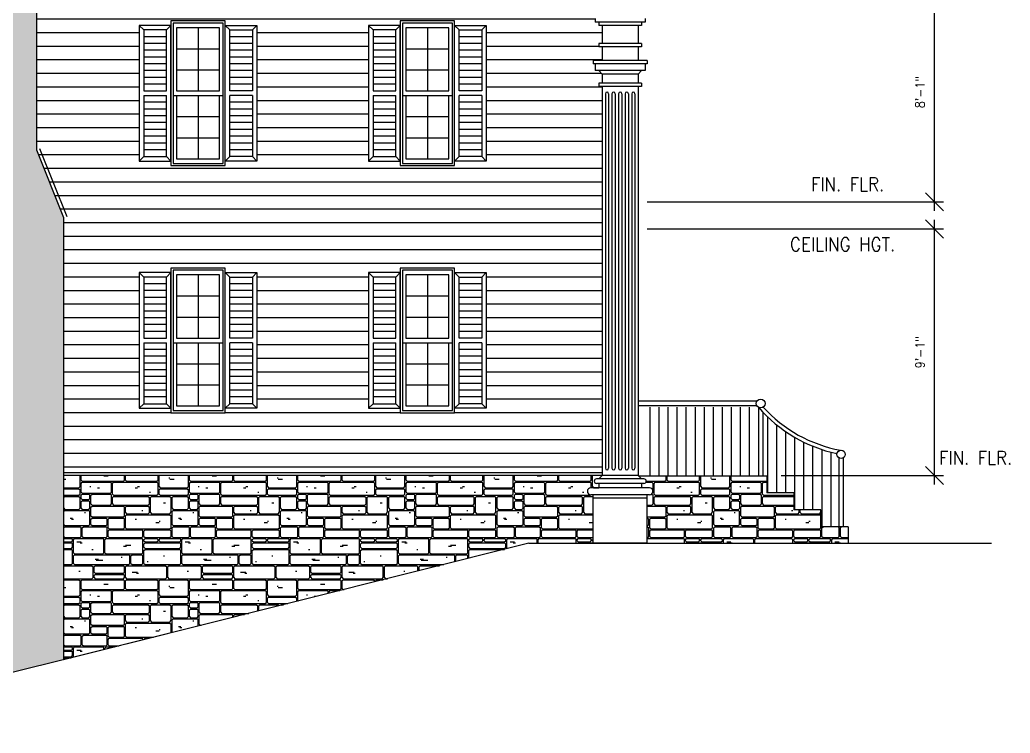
# Model space of a CAD drawing. Header units: inches. Extents: x 52 to 2123, y 129 to 1246.
# Drawn here: x 550.7 to 988.6, y 722.2 to 1037.6 of the extents above; entities that cross this region are included whole.
import ezdxf

# ---------------------------------------------------------------- set-up
doc = ezdxf.new("R2010")
doc.units = ezdxf.units.IN
doc.header["$LTSCALE"] = 15
doc.header["$MEASUREMENT"] = 0
doc.layers.get('0').update_dxf_attribs({"linetype": 'CONTINUOUS'})
doc.layers.get('DEFPOINTS').update_dxf_attribs({"linetype": 'CONTINUOUS'})
for name, color, linetype in [('Annotations', 7, 'CONTINUOUS'), ('Details', 7, 'CONTINUOUS'), ('Exterior', 5, 'CONTINUOUS'), ('Exterior Details', 7, 'CONTINUOUS'), ('Landscaping', 94, 'CONTINUOUS'), ('Masonry', 1, 'CONTINUOUS')]:
    doc.layers.add(name, color=color, linetype=linetype)
doc.styles.add('SIMPLEX', font='SIMPLEX.SHX', dxfattribs={"width": 0.9})
doc.dimstyles.new('Architectural', dxfattribs={"dimtxt": 4, "dimasz": 8, "dimexe": 4, "dimexo": 4, "dimgap": 4, "dimtad": 1, "dimdec": 4, "dimzin": 0, "dimdsep": 46, "dimlunit": 4, "dimtxsty": 'SIMPLEX', "dimblk1": 'OBLIQUE', "dimblk2": 'OBLIQUE', "dimsah": 1, "dimcen": 4, "dimdle": 4, "dimadec": 0, "dimazin": 0, "dimtfac": 1, "dimtdec": 4, "dimtix": 1, "dimtofl": 0, "dimtmove": 2, "dimatfit": 3, "dimfxl": 1, "dimtolj": 1, "dimtzin": 0, "dimarcsym": 0})
pattern_1 = [(90, (577.34, 294.815), (-47.8906, 3e-15), [4.7874, -43.1032]), (90, (569.68, 293.38), (-47.8906, 3e-15), [6.2236, -41.667]), (90, (570.16, 294.815), (-47.8906, 3e-15), [4.7874, -43.1032]), (90, (560.584, 292.9), (-47.8906, 3e-15), [6.7024, -41.1883]), (90, (560.106, 296.73), (-47.8906, 3e-15), [2.8724, -45.0182]), (315, (533.296, 298.166), (47.8906, 4e-15), [0.677, -67.0505]), (90, (543.35, 296.73), (-47.8906, 3e-15), [3.83, -44.0607]), (90, (534.254, 296.73), (-47.8906, 3e-15), [3.83, -44.0607]), (90, (543.83, 296.73), (-47.8906, 3e-15), [2.8724, -45.0182]), (45, (529.945, 297.687), (4e-15, 47.8906), [0.677, -67.0505]), (45, (533.296, 294.336), (47.8906, -4e-15), [0.677, -67.0505]), (0, (530.902, 286.676), (0, 47.8906), [10.0535, -37.837]), (0, (530.902, 281.89), (0, 47.8906), [10.0535, -37.837]), (315, (530.424, 282.368), (-4e-15, 47.8906), [0.677, -67.0505]), (45, (530.424, 286.198), (4e-15, 47.8906), [0.677, -67.0505]), (90, (530.424, 282.37), (-47.8906, 3e-15), [3.83, -44.0607]), (315, (529.945, 294.815), (47.8906, 4e-15), [0.677, -67.0505]), (90, (529.945, 294.815), (-47.8906, 3e-15), [2.8724, -45.0182]), (0, (530.424, 294.336), (0, 47.8906), [2.8724, -45.0182]), (0, (562.98, 288.59), (0, 47.8906), [1.4362, -46.4544]), (0, (561.063, 292.42), (0, 47.8906), [8.1386, -39.752]), (0, (550.05, 291.942), (0, 47.8906), [19.1496, -28.741]), (0, (550.05, 285.72), (0, 47.8906), [19.1496, -28.741]), (0, (558.19, 285.24), (0, 47.8906), [11.011, -36.8796]), (0, (558.19, 281.89), (0, 47.8906), [11.011, -36.8796]), (0, (542.39, 290.506), (0, 47.8906), [6.2236, -41.667]), (0, (534.73, 290.985), (0, 47.8906), [13.8835, -34.0072]), (0, (534.73, 295.77), (0, 47.8906), [13.8835, -34.0072]), (0, (544.307, 296.25), (0, 47.8906), [15.3197, -32.571]), (0, (542.39, 285.24), (0, 47.8906), [14.3622, -33.5284]), (0, (542.39, 281.89), (0, 47.8906), [14.3622, -33.5284]), (0, (542.39, 285.72), (0, 47.8906), [6.2236, -41.667]), (45, (540.956, 287.155), (47.8906, -4e-15), [0.677, -67.0505]), (315, (534.254, 287.634), (-4e-15, 47.8906), [0.677, -67.0505]), (90, (541.913, 286.198), (-47.8906, 3e-15), [3.83, -44.0607]), (315, (540.956, 286.676), (-4e-15, 47.8906), [0.677, -67.0505]), (45, (540.956, 281.89), (47.8906, -4e-15), [0.677, -67.0505]), (0, (534.73, 287.155), (0, 47.8906), [6.2236, -41.667]), (315, (541.913, 282.368), (-4e-15, 47.8906), [0.677, -67.0505]), (45, (541.913, 284.76), (47.8906, -4e-15), [0.677, -67.0505]), (315, (541.913, 286.198), (-4e-15, 47.8906), [0.677, -67.0505]), (90, (541.913, 282.37), (-47.8906, 3e-15), [2.3937, -45.497]), (90, (541.435, 282.37), (-47.8906, 3e-15), [3.83, -44.0607]), (315, (540.956, 290.506), (47.8906, 4e-15), [0.677, -67.0505]), (0, (534.73, 296.25), (0, 47.8906), [8.1386, -39.752]), (90, (534.254, 291.464), (-47.8906, 3e-15), [3.83, -44.0607]), (0, (534.73, 290.506), (0, 47.8906), [6.2236, -41.667]), (45, (534.254, 290.027), (47.8906, -4e-15), [0.677, -67.0505]), (315, (534.254, 291.464), (-4e-15, 47.8906), [0.677, -67.0505]), (90, (534.254, 287.634), (-47.8906, 3e-15), [2.3937, -45.497]), (315, (534.254, 296.73), (47.8906, 4e-15), [0.677, -67.0505]), (45, (534.254, 295.294), (47.8906, -4e-15), [0.677, -67.0505]), (90, (533.775, 294.815), (-47.8906, 3e-15), [2.8724, -45.0182]), (45, (541.913, 290.027), (47.8906, -4e-15), [0.677, -67.0505]), (90, (541.435, 287.634), (-47.8906, 3e-15), [2.3937, -45.497]), (315, (543.83, 296.73), (47.8906, 4e-15), [0.677, -67.0505]), (45, (542.87, 296.25), (47.8906, -4e-15), [0.677, -67.0505]), (90, (549.095, 286.198), (-47.8906, 3e-15), [3.83, -44.0607]), (90, (549.573, 286.198), (-47.8906, 3e-15), [5.2661, -42.6245]), (315, (549.573, 286.198), (-4e-15, 47.8906), [0.677, -67.0505]), (45, (548.616, 285.72), (4e-15, 47.8906), [0.677, -67.0505]), (315, (557.712, 282.368), (-4e-15, 47.8906), [0.677, -67.0505]), (45, (556.754, 281.89), (4e-15, 47.8906), [0.677, -67.0505]), (45, (557.712, 284.76), (4e-15, 47.8906), [0.677, -67.0505]), (315, (556.754, 285.24), (-4e-15, 47.8906), [0.677, -67.0505]), (90, (557.71, 282.37), (-47.8906, 3e-15), [2.3937, -45.497]), (90, (557.233, 282.37), (-47.8906, 3e-15), [2.3937, -45.497]), (0, (550.05, 292.42), (0, 47.8906), [9.5748, -38.3158]), (0, (550.05, 295.77), (0, 47.8906), [9.5748, -38.3158]), (315, (549.573, 292.9), (-4e-15, 47.8906), [0.677, -67.0505]), (90, (549.095, 291.464), (-47.8906, 3e-15), [3.83, -44.0607]), (45, (549.573, 291.464), (4e-15, 47.8906), [0.677, -67.0505]), (45, (548.616, 290.985), (47.8906, -4e-15), [0.677, -67.0505]), (315, (548.616, 290.506), (-4e-15, 47.8906), [0.677, -67.0505]), (0, (553.88, 290.027), (0, 47.8906), [0.4787, -47.4119]), (45, (549.573, 295.294), (47.8906, -4e-15), [0.677, -67.0505]), (315, (548.616, 295.772), (-4e-15, 47.8906), [0.677, -67.0505]), (90, (549.573, 292.9), (-47.8906, 3e-15), [2.3937, -45.497]), (315, (560.584, 292.9), (-4e-15, 47.8906), [0.677, -67.0505]), (45, (559.627, 292.42), (4e-15, 47.8906), [0.677, -67.0505]), (0, (556.754, 293.857), (0, 47.8906), [0.4787, -47.4119]), (45, (559.627, 296.25), (47.8906, -4e-15), [0.677, -67.0505]), (315, (559.627, 295.772), (-4e-15, 47.8906), [0.677, -67.0505]), (90, (560.106, 292.9), (-47.8906, 3e-15), [2.3937, -45.497]), (0, (570.64, 293.857), (0, 47.8906), [10.5323, -37.3583]), (0, (570.64, 287.155), (0, 47.8906), [10.5323, -37.3583]), (315, (570.16, 287.634), (-4e-15, 47.8906), [0.677, -67.0505]), (90, (569.68, 286.198), (-47.8906, 3e-15), [5.2661, -42.6245]), (45, (570.16, 286.198), (47.8906, -4e-15), [0.677, -67.0505]), (315, (570.16, 282.368), (-4e-15, 47.8906), [0.677, -67.0505]), (45, (569.2, 281.89), (4e-15, 47.8906), [0.677, -67.0505]), (90, (570.16, 282.37), (-47.8906, 3e-15), [3.83, -44.0607]), (90, (569.68, 282.37), (-47.8906, 3e-15), [2.3937, -45.497]), (45, (569.2, 285.72), (4e-15, 47.8906), [0.677, -67.0505]), (315, (569.2, 285.24), (-4e-15, 47.8906), [0.677, -67.0505]), (45, (577.34, 281.89), (4e-15, 47.8906), [0.677, -67.0505]), (0, (570.64, 281.89), (0, 47.8906), [6.7024, -41.1883]), (0, (570.64, 286.676), (0, 47.8906), [6.7024, -41.1883]), (315, (577.34, 286.676), (47.8906, 4e-15), [0.677, -67.0505]), (90, (577.82, 282.37), (-47.8906, 3e-15), [3.83, -44.0607]), (315, (570.16, 294.815), (-4e-15, 47.8906), [0.677, -67.0505]), (45, (570.16, 293.38), (4e-15, 47.8906), [0.677, -67.0505]), (63.435, (569.202, 292.421), (-1e-07, 47.89063), [1.0705, -106.0162]), (90, (570.16, 287.634), (-47.8906, 3e-15), [5.7449, -42.1457]), (0, (564.414, 289.07), (0, 47.8906), [0.4787, -47.4119]), (315, (569.2, 291.942), (47.8906, 4e-15), [0.677, -67.0505]), (0, (566.33, 297.21), (0, 47.8906), [0.9575, -46.9331]), (0, (573.51, 290.027), (0, 47.8906), [0.9575, -46.9331]), (0, (573.03, 290.506), (0, 47.8906), [0.9575, -46.9331]), (0, (570.64, 294.336), (0, 47.8906), [6.2236, -41.667]), (45, (576.86, 294.336), (4e-15, 47.8906), [0.677, -67.0505]), (45, (581.17, 287.155), (4e-15, 47.8906), [0.677, -67.0505]), (90, (581.65, 287.634), (-47.8906, 3e-15), [5.7449, -42.1457]), (315, (581.17, 293.857), (-4e-15, 47.8906), [0.677, -67.0505]), (0, (579.255, 292.9), (0, 47.8906), [0.4787, -47.4119]), (315, (533.296, 301.04), (-4e-15, 47.8906), [0.677, -67.0505]), (45, (533.296, 298.645), (47.8906, -4e-15), [0.677, -67.0505]), (0, (530.424, 311.09), (0, 47.8906), [18.1921, -29.6985]), (0, (530.424, 306.783), (0, 47.8906), [18.1921, -29.6985]), (0, (530.424, 306.305), (0, 47.8906), [12.4472, -35.4434]), (0, (530.424, 301.517), (0, 47.8906), [12.4472, -35.4434]), (90, (529.945, 307.26), (-47.8906, 3e-15), [3.3512, -44.5394]), (90, (529.945, 301.996), (-47.8906, 3e-15), [3.83, -44.0607]), (315, (529.945, 299.124), (-4e-15, 47.8906), [0.677, -67.0505]), (45, (529.945, 300.56), (4e-15, 47.8906), [0.677, -67.0505]), (315, (529.945, 301.996), (-4e-15, 47.8906), [0.677, -67.0505]), (90, (529.945, 299.124), (-47.8906, 3e-15), [1.4362, -46.4544]), (0, (530.424, 301.04), (0, 47.8906), [2.8724, -45.0182]), (0, (530.424, 298.645), (0, 47.8906), [2.8724, -45.0182]), (0, (530.424, 298.166), (0, 47.8906), [2.8724, -45.0182]), (45, (529.945, 305.826), (4e-15, 47.8906), [0.677, -67.0505]), (315, (529.945, 307.262), (-4e-15, 47.8906), [0.677, -67.0505]), (45, (529.945, 310.613), (4e-15, 47.8906), [0.677, -67.0505]), (0, (574.947, 322.103), (0, 47.8906), [23.937, -23.9536]), (0, (574.947, 317.794), (0, 47.8906), [23.937, -23.9536]), (0, (558.19, 324.497), (0, 47.8906), [15.3197, -32.571]), (0, (558.19, 317.794), (0, 47.8906), [15.3197, -32.571]), (0, (558.19, 329.284), (0, 47.8906), [5.2661, -42.6245]), (0, (558.19, 327.85), (0, 47.8906), [5.2661, -42.6245]), (0, (558.19, 327.37), (0, 47.8906), [15.3197, -32.571]), (0, (558.19, 324.975), (0, 47.8906), [15.3197, -32.571]), (0, (550.05, 317.316), (0, 47.8906), [17.2346, -30.656]), (0, (550.05, 311.57), (0, 47.8906), [17.2346, -30.656]), (0, (544.307, 306.305), (0, 47.8906), [19.1496, -28.741]), (0, (544.307, 300.56), (0, 47.8906), [19.1496, -28.741]), (0, (550.05, 311.09), (0, 47.8906), [13.4047, -34.486]), (0, (550.05, 306.783), (0, 47.8906), [13.4047, -34.486]), (0, (561.063, 300.08), (0, 47.8906), [8.1386, -39.752]), (90, (557.71, 318.273), (-47.8906, 3e-15), [5.7449, -42.1457]), (90, (557.233, 318.273), (-47.8906, 3e-15), [3.3512, -44.5394]), (90, (551.967, 318.273), (-47.8906, 3e-15), [3.3512, -44.5394]), (0, (536.17, 313.486), (0, 47.8906), [12.4472, -35.4434]), (0, (536.17, 311.57), (0, 47.8906), [12.4472, -35.4434]), (0, (536.17, 317.316), (0, 47.8906), [12.4472, -35.4434]), (0, (536.17, 313.964), (0, 47.8906), [12.4472, -35.4434]), (0, (544.307, 300.08), (0, 47.8906), [15.3197, -32.571]), (0, (534.73, 301.04), (0, 47.8906), [8.1386, -39.752]), (45, (534.254, 300.56), (47.8906, -4e-15), [0.677, -67.0505]), (90, (533.775, 299.124), (-47.8906, 3e-15), [1.4362, -46.4544]), (0, (537.126, 303.91), (0, 47.8906), [0.9575, -46.9331]), (0, (533.775, 304.39), (0, 47.8906), [0.4787, -47.4119]), (90, (543.35, 301.996), (-47.8906, 3e-15), [3.83, -44.0607]), (90, (543.83, 301.04), (-47.8906, 3e-15), [4.7874, -43.1032]), (45, (543.83, 299.602), (47.8906, -4e-15), [0.677, -67.0505]), (315, (543.83, 301.04), (47.8906, 4e-15), [0.677, -67.0505]), (45, (542.87, 301.517), (47.8906, -4e-15), [0.677, -67.0505]), (315, (542.87, 301.04), (47.8906, 4e-15), [0.677, -67.0505]), (45, (543.83, 305.826), (47.8906, -4e-15), [0.677, -67.0505]), (315, (542.87, 306.305), (47.8906, 4e-15), [0.677, -67.0505]), (0, (540, 309.177), (0, 47.8906), [1.915, -45.9757]), (315, (535.69, 312.05), (47.8906, 4e-15), [0.677, -67.0505]), (45, (535.69, 313.007), (47.8906, -4e-15), [0.677, -67.0505]), (90, (535.69, 312.05), (-47.8906, 3e-15), [0.9575, -46.9331]), (45, (535.69, 316.837), (47.8906, -4e-15), [0.677, -67.0505]), (90, (535.69, 314.443), (-47.8906, 3e-15), [2.3937, -45.497]), (315, (535.69, 314.443), (47.8906, 4e-15), [0.677, -67.0505]), (90, (549.095, 307.26), (-47.8906, 3e-15), [3.3512, -44.5394]), (90, (549.573, 307.26), (-47.8906, 3e-15), [3.3512, -44.5394]), (45, (548.616, 306.783), (47.8906, -4e-15), [0.677, -67.0505]), (315, (549.573, 307.262), (-4e-15, 47.8906), [0.677, -67.0505]), (0, (553.88, 303.91), (0, 47.8906), [0.9575, -46.9331]), (0, (554.84, 304.39), (0, 47.8906), [0.9575, -46.9331]), (0, (560.106, 301.996), (0, 47.8906), [0.4787, -47.4119]), (45, (560.584, 299.602), (4e-15, 47.8906), [0.677, -67.0505]), (315, (559.627, 300.08), (47.8906, 4e-15), [0.677, -67.0505]), (0, (552.446, 317.794), (0, 47.8906), [4.3087, -43.582]), (90, (549.573, 312.05), (-47.8906, 3e-15), [4.7874, -43.1032]), (45, (549.573, 310.613), (47.8906, -4e-15), [0.677, -67.0505]), (315, (548.616, 311.092), (-4e-15, 47.8906), [0.677, -67.0505]), (315, (549.573, 312.05), (-4e-15, 47.8906), [0.677, -67.0505]), (45, (548.616, 311.57), (47.8906, -4e-15), [0.677, -67.0505]), (315, (548.616, 313.486), (-4e-15, 47.8906), [0.677, -67.0505]), (90, (549.095, 312.05), (-47.8906, 3e-15), [0.9575, -46.9331]), (315, (551.967, 318.273), (-4e-15, 47.8906), [0.677, -67.0505]), (45, (549.573, 316.837), (47.8906, -4e-15), [0.677, -67.0505]), (315, (548.616, 317.316), (-4e-15, 47.8906), [0.677, -67.0505]), (90, (549.095, 314.443), (-47.8906, 3e-15), [2.3937, -45.497]), (45, (548.616, 313.964), (47.8906, -4e-15), [0.677, -67.0505]), (0, (552.446, 314.443), (0, 47.8906), [2.3937, -45.497]), (0, (554.36, 313.964), (0, 47.8906), [0.9575, -46.9331]), (45, (556.754, 317.794), (4e-15, 47.8906), [0.677, -67.0505]), (315, (557.712, 318.273), (-4e-15, 47.8906), [0.677, -67.0505]), (0, (540.956, 322.58), (0, 47.8906), [15.7984, -32.0922]), (0, (540.956, 329.284), (0, 47.8906), [15.7984, -32.0922]), (90, (540.477, 323.06), (-47.8906, 3e-15), [5.7449, -42.1457]), (315, (540.477, 323.06), (-4e-15, 47.8906), [0.677, -67.0505]), (45, (540.477, 328.805), (4e-15, 47.8906), [0.677, -67.0505]), (0, (552.446, 322.103), (0, 47.8906), [4.3087, -43.582]), (45, (551.967, 321.624), (47.8906, -4e-15), [0.677, -67.0505]), (0, (548.616, 325.933), (0, 47.8906), [1.4362, -46.4544]), (0, (549.573, 326.41), (0, 47.8906), [2.3937, -45.497]), (45, (557.712, 324.018), (4e-15, 47.8906), [0.677, -67.0505]), (90, (557.233, 323.06), (-47.8906, 3e-15), [5.7449, -42.1457]), (0, (559.15, 319.23), (0, 47.8906), [0.4787, -47.4119]), (315, (556.754, 322.103), (47.8906, 4e-15), [0.677, -67.0505]), (45, (556.754, 322.582), (47.8906, -4e-15), [0.677, -67.0505]), (315, (557.712, 325.454), (-4e-15, 47.8906), [0.677, -67.0505]), (90, (557.71, 325.454), (-47.8906, 3e-15), [1.4362, -46.4544]), (45, (557.712, 326.89), (4e-15, 47.8906), [0.677, -67.0505]), (315, (557.712, 328.327), (-4e-15, 47.8906), [0.677, -67.0505]), (45, (557.712, 328.805), (4e-15, 47.8906), [0.677, -67.0505]), (315, (556.754, 329.284), (47.8906, 4e-15), [0.677, -67.0505]), (90, (557.71, 328.327), (-47.8906, 3e-15), [0.4787, -47.4119]), (90, (574.47, 318.273), (-47.8906, 3e-15), [3.3512, -44.5394]), (90, (573.99, 318.273), (-47.8906, 3e-15), [5.7449, -42.1457]), (0, (568.723, 317.316), (0, 47.8906), [13.8835, -34.0072]), (0, (568.723, 311.57), (0, 47.8906), [13.8835, -34.0072]), (90, (564.414, 304.39), (-47.8906, 3e-15), [6.2236, -41.667]), (90, (577.34, 304.39), (-47.8906, 3e-15), [6.2236, -41.667]), (90, (563.935, 307.26), (-47.8906, 3e-15), [3.3512, -44.5394]), (45, (570.16, 299.602), (47.8906, -4e-15), [0.677, -67.0505]), (0, (569.2, 307.74), (0, 47.8906), [1.915, -45.9757]), (0, (564.893, 303.91), (0, 47.8906), [11.9685, -35.9221]), (0, (564.893, 303.43), (0, 47.8906), [11.9685, -35.9221]), (0, (564.893, 300.56), (0, 47.8906), [11.9685, -35.9221]), (45, (564.414, 302.953), (4e-15, 47.8906), [0.677, -67.0505]), (90, (563.935, 301.04), (-47.8906, 3e-15), [4.7874, -43.1032]), (315, (564.414, 301.04), (-4e-15, 47.8906), [0.677, -67.0505]), (45, (563.457, 300.56), (4e-15, 47.8906), [0.677, -67.0505]), (90, (564.414, 301.04), (-47.8906, 3e-15), [1.915, -45.9757]), (315, (569.2, 300.08), (-4e-15, 47.8906), [0.677, -67.0505]), (315, (564.414, 304.39), (-4e-15, 47.8906), [0.677, -67.0505]), (315, (563.457, 306.305), (-4e-15, 47.8906), [0.677, -67.0505]), (45, (563.457, 306.783), (47.8906, -4e-15), [0.677, -67.0505]), (0, (568.723, 308.22), (0, 47.8906), [0.4787, -47.4119]), (315, (576.86, 303.432), (-4e-15, 47.8906), [0.677, -67.0505]), (0, (570.64, 300.08), (0, 47.8906), [6.2236, -41.667]), (90, (577.34, 301.04), (-47.8906, 3e-15), [1.915, -45.9757]), (45, (576.86, 300.56), (4e-15, 47.8906), [0.677, -67.0505]), (315, (576.86, 300.08), (-4e-15, 47.8906), [0.677, -67.0505]), (45, (576.86, 303.91), (4e-15, 47.8906), [0.677, -67.0505]), (0, (564.893, 311.09), (0, 47.8906), [11.9685, -35.9221]), (90, (568.244, 312.05), (-47.8906, 3e-15), [4.7874, -43.1032]), (90, (567.765, 312.05), (-47.8906, 3e-15), [4.7874, -43.1032]), (45, (564.414, 310.613), (4e-15, 47.8906), [0.677, -67.0505]), (315, (563.457, 311.092), (-4e-15, 47.8906), [0.677, -67.0505]), (45, (567.287, 311.57), (47.8906, -4e-15), [0.677, -67.0505]), (315, (568.244, 312.05), (47.8906, 4e-15), [0.677, -67.0505]), (315, (567.287, 317.316), (-4e-15, 47.8906), [0.677, -67.0505]), (45, (568.244, 316.837), (4e-15, 47.8906), [0.677, -67.0505]), (315, (576.86, 311.092), (-4e-15, 47.8906), [0.677, -67.0505]), (45, (573.51, 317.794), (47.8906, -4e-15), [0.677, -67.0505]), (315, (574.468, 318.273), (-4e-15, 47.8906), [0.677, -67.0505]), (0, (576.86, 314.92), (0, 47.8906), [0.4787, -47.4119]), (90, (583.085, 312.05), (-47.8906, 3e-15), [4.7874, -43.1032]), (45, (582.606, 311.57), (47.8906, -4e-15), [0.677, -67.0505]), (315, (582.606, 317.316), (-4e-15, 47.8906), [0.677, -67.0505]), (0, (577.34, 327.37), (0, 47.8906), [0.9575, -46.9331]), (0, (574.947, 329.284), (0, 47.8906), [12.4472, -35.4434]), (0, (574.947, 322.58), (0, 47.8906), [12.4472, -35.4434]), (0, (564.893, 329.284), (0, 47.8906), [8.6173, -39.2733]), (0, (564.893, 327.85), (0, 47.8906), [8.6173, -39.2733]), (0, (566.33, 321.624), (0, 47.8906), [0.4787, -47.4119]), (315, (564.414, 328.327), (-4e-15, 47.8906), [0.677, -67.0505]), (45, (564.414, 328.805), (47.8906, -4e-15), [0.677, -67.0505]), (45, (563.457, 327.848), (47.8906, -4e-15), [0.677, -67.0505]), (315, (563.457, 329.284), (-4e-15, 47.8906), [0.677, -67.0505]), (90, (564.414, 328.327), (-47.8906, 3e-15), [0.4787, -47.4119]), (90, (563.935, 328.327), (-47.8906, 3e-15), [0.4787, -47.4119]), (315, (573.51, 324.497), (47.8906, 4e-15), [0.677, -67.0505]), (90, (574.47, 323.06), (-47.8906, 3e-15), [5.7449, -42.1457]), (45, (574.468, 321.624), (4e-15, 47.8906), [0.677, -67.0505]), (315, (574.468, 323.06), (-4e-15, 47.8906), [0.677, -67.0505]), (45, (573.51, 324.975), (47.8906, -4e-15), [0.677, -67.0505]), (315, (573.51, 327.37), (-4e-15, 47.8906), [0.677, -67.0505]), (45, (573.51, 327.848), (4e-15, 47.8906), [0.677, -67.0505]), (315, (573.51, 329.284), (-4e-15, 47.8906), [0.677, -67.0505]), (90, (573.99, 328.327), (-47.8906, 3e-15), [0.4787, -47.4119]), (90, (573.99, 325.454), (-47.8906, 3e-15), [1.4362, -46.4544]), (45, (574.468, 328.805), (47.8906, -4e-15), [0.677, -67.0505]), (0, (575.904, 327.85), (0, 47.8906), [1.915, -45.9757]), (0, (584.52, 319.71), (0, 47.8906), [2.8724, -45.0182]), (0, (584.043, 320.19), (0, 47.8906), [1.4362, -46.4544]), (0, (582.606, 324.497), (0, 47.8906), [0.4787, -47.4119]), (90, (587.872, 323.06), (-47.8906, 3e-15), [5.7449, -42.1457]), (45, (587.394, 322.582), (4e-15, 47.8906), [0.677, -67.0505]), (315, (587.394, 329.284), (47.8906, 4e-15), [0.677, -67.0505]), (90, (599.36, 318.273), (-47.8906, 3e-15), [3.3512, -44.5394]), (45, (598.884, 317.794), (4e-15, 47.8906), [0.677, -67.0505]), (0, (595.53, 321.146), (0, 47.8906), [0.4787, -47.4119]), (315, (598.884, 322.103), (47.8906, 4e-15), [0.677, -67.0505])]

# ---------------------------------------------------------------- blocks, each defined once
blk = doc.blocks.new('SHUT')
at = {"layer": 'Exterior Details'}
for p, q in [((10, -3), (0, -3)), ((10, -6), (0, -6)), ((10, -9), (0, -9)), ((10, -12), (0, -12)), ((10, -15), (0, -15)), ((10, -18), (0, -18)), ((10, -21), (0, -21)), ((10, -24), (0, -24))]:
    blk.add_line(p, q, dxfattribs=at)
blk = doc.blocks.new('_Oblique')
at = {"color": 0, "linetype": 'ByBlock', "lineweight": -2}
blk.add_line((-0.5, -0.5), (0.5, 0.5), dxfattribs=at)
blk = doc.blocks.new('*D9')
at = {"layer": 'Annotations', "color": 0, "lineweight": -2}
for p, q in [((955.17, 832.15), (955.17, 949.15)), ((828.19, 945.15), (959.17, 945.15)), ((887.43, 836.15), (959.17, 836.15))]:
    blk.add_line(p, q, dxfattribs=at)
at = {"layer": 'DEFPOINTS', "color": 0}
for p in [(824.19, 945.15), (955.17, 945.15), (883.43, 836.15)]:
    blk.add_point(p, dxfattribs=at)
at = {"layer": 'Annotations', "color": 0, "lineweight": -2, "xscale": 8, "yscale": 8, "zscale": 8}
for p, rotation in [((955.17, 945.15), 90), ((955.17, 836.15), 270)]:
    blk.add_blockref('_Oblique', p, dxfattribs=dict(at, rotation=rotation))
at = {"layer": 'Annotations', "color": 0, "insert": (948.79, 890.65), "char_height": 4, "attachment_point": 5, "rotation": 90, "style": 'SIMPLEX'}
blk.add_mtext('\\A1;9\'-1"', dxfattribs=at)
blk = doc.blocks.new('*D10')
at = {"layer": 'Annotations', "color": 0, "lineweight": -2}
for p, q in [((955.17, 953.15), (955.17, 1058.15)), ((834.93, 1054.15), (959.17, 1054.15)), ((828.19, 957.15), (959.17, 957.15))]:
    blk.add_line(p, q, dxfattribs=at)
at = {"layer": 'DEFPOINTS', "color": 0}
for p in [(830.93, 1054.15), (955.17, 1054.15), (824.19, 957.15)]:
    blk.add_point(p, dxfattribs=at)
at = {"layer": 'Annotations', "color": 0, "lineweight": -2, "xscale": 8, "yscale": 8, "zscale": 8}
for p, rotation in [((955.17, 1054.15), 90), ((955.17, 957.15), 270)]:
    blk.add_blockref('_Oblique', p, dxfattribs=dict(at, rotation=rotation))
at = {"layer": 'Annotations', "color": 0, "insert": (948.79, 1005.65), "char_height": 4, "attachment_point": 5, "rotation": 90, "style": 'SIMPLEX'}
blk.add_mtext('\\A1;8\'-1"', dxfattribs=at)

msp = doc.modelspace()

# ---------------------------------------------------------------- hatches: boundary and pattern name
at = {"layer": 'Exterior'}
h = msp.add_hatch(dxfattribs=at)
h.set_pattern_fill('_USER,_O', color=256, scale=6, pattern_type=0)
h.set_pattern_definition([(0, (0, 0), (0, 6), [])])
h.paths.add_polyline_path([(808.19349, 1008.14938), (806.69349, 1008.14938), (806.69349, 1009.64938), (808.19349, 1009.64938), (808.19349, 1013.64938), (806.69349, 1015.14938), (805.19349, 1015.14938), (805.19349, 1018.14938), (804.19349, 1018.14938), (804.19349, 1019.64938), (808.19349, 1019.64938), (808.19349, 1025.64938), (806.69349, 1025.64938), (806.69349, 1027.14938), (808.19349, 1027.14938), (808.19349, 1035.14938), (806.69349, 1035.14938), (806.69349, 1036.64938), (805.19349, 1036.64938), (805.19349, 1038.14938), (808.19349, 1038.14938), (808.19349, 1047.43932), (794.90903, 1047.43932), (794.90903, 1051.43932), (793.40903, 1051.43932), (793.40903, 1052.93932), (791.90903, 1052.93932), (791.90903, 1054.43932), (789.90903, 1057.43932), (789.90903, 1058.93932), (803.66447, 1067.05672), (637.0789, 1205.87803), (558.0789, 1140.04469), (558.0789, 980.14938), (570.0789, 950.14938), (570.0789, 837.43932), (808.19349, 837.43932)])
h.paths.add_polyline_path([(704.98086, 975.14938), (704.98086, 1035.14938), (718.98086, 1035.14938), (718.98086, 1037.14938), (742.98086, 1037.14938), (742.98086, 1035.14938), (756.98086, 1035.14938), (756.98086, 975.14938), (742.98086, 975.14938), (742.98086, 973.14938), (718.98086, 973.14938), (718.98086, 975.14938)], flags=16)
h.paths.add_polyline_path([(706.98086, 977.14938), (706.98086, 1004.14938), (716.98086, 1004.14938), (716.98086, 977.14938), (718.98086, 975.14938), (718.98086, 1035.14938), (716.98086, 1033.14938), (716.98086, 1006.14938), (706.98086, 1006.14938), (706.98086, 1033.14938), (716.98086, 1033.14938), (718.98086, 1035.14938), (718.98086, 975.14938), (716.98086, 977.14938)], flags=0)
h.paths.add_polyline_path([(655.5789, 975.14938), (641.5789, 975.14938), (641.5789, 973.14938), (617.5789, 973.14938), (617.5789, 975.14938), (603.5789, 975.14938), (603.5789, 1035.14938), (617.5789, 1035.14938), (617.5789, 1037.14938), (641.5789, 1037.14938), (641.5789, 1035.14938), (655.5789, 1035.14938)], flags=16)
h.paths.add_polyline_path([(653.5789, 977.14938), (643.5789, 977.14938), (641.5789, 975.14938), (641.5789, 1035.14938), (643.5789, 1033.14938), (653.5789, 1033.14938), (653.5789, 1006.14938), (643.5789, 1006.14938), (643.5789, 1033.14938), (641.5789, 1035.14938), (641.5789, 975.14938), (643.5789, 977.14938), (643.5789, 1004.14938), (653.5789, 1004.14938)], flags=0)
h.paths.add_polyline_path([(719.98086, 974.14938), (719.98086, 1036.14938), (741.98086, 1036.14938), (741.98086, 974.14938)], flags=0)
h.paths.add_polyline_path([(704.98086, 925.87367), (718.98086, 925.87367), (718.98086, 927.87367), (742.98086, 927.87367), (742.98086, 925.87367), (756.98086, 925.87367), (756.98086, 865.87367), (742.98086, 865.87367), (742.98086, 863.87367), (718.98086, 863.87367), (718.98086, 865.87367), (704.98086, 865.87367)], flags=16)
h.paths.add_polyline_path([(706.98086, 923.87367), (716.98086, 923.87367), (718.98086, 925.87367), (718.98086, 865.87367), (716.98086, 867.87367), (706.98086, 867.87367), (706.98086, 894.87367), (716.98086, 894.87367), (716.98086, 867.87367), (718.98086, 865.87367), (718.98086, 925.87367), (716.98086, 923.87367), (716.98086, 896.87367), (706.98086, 896.87367)], flags=0)
h.paths.add_polyline_path([(721.48086, 976.14938), (721.48086, 1004.14938), (740.48086, 1004.14938), (740.48086, 976.14938)], flags=0)
h.paths.add_polyline_path([(719.98086, 926.87367), (741.98086, 926.87367), (741.98086, 864.87367), (719.98086, 864.87367)], flags=0)
h.paths.add_polyline_path([(655.5789, 925.87367), (655.5789, 865.87367), (641.5789, 865.87367), (641.5789, 863.87367), (617.5789, 863.87367), (617.5789, 865.87367), (603.5789, 865.87367), (603.5789, 925.87367), (617.5789, 925.87367), (617.5789, 927.87367), (641.5789, 927.87367), (641.5789, 925.87367)], flags=16)
h.paths.add_polyline_path([(653.5789, 923.87367), (653.5789, 896.87367), (643.5789, 896.87367), (643.5789, 923.87367), (641.5789, 925.87367), (641.5789, 865.87367), (643.5789, 867.87367), (643.5789, 894.87367), (653.5789, 894.87367), (653.5789, 867.87367), (643.5789, 867.87367), (641.5789, 865.87367), (641.5789, 925.87367), (643.5789, 923.87367)], flags=0)
h.paths.add_polyline_path([(721.48086, 924.87367), (740.48086, 924.87367), (740.48086, 896.87367), (721.48086, 896.87367)], flags=0)
h.paths.add_polyline_path([(640.5789, 974.14938), (618.5789, 974.14938), (618.5789, 1036.14938), (640.5789, 1036.14938)], flags=0)
h.paths.add_polyline_path([(639.0789, 976.14938), (620.0789, 976.14938), (620.0789, 1004.14938), (639.0789, 1004.14938)], flags=0)
h.paths.add_polyline_path([(640.5789, 926.87367), (640.5789, 864.87367), (618.5789, 864.87367), (618.5789, 926.87367)], flags=0)
h.paths.add_polyline_path([(742.98086, 975.14938), (742.98086, 1035.14938), (744.98086, 1033.14938), (754.98086, 1033.14938), (754.98086, 1006.14938), (744.98086, 1006.14938), (744.98086, 1033.14938), (742.98086, 1035.14938), (742.98086, 975.14938), (744.98086, 977.14938), (744.98086, 1004.14938), (754.98086, 1004.14938), (754.98086, 977.14938), (744.98086, 977.14938)], flags=0)
h.paths.add_polyline_path([(639.0789, 924.87367), (639.0789, 896.87367), (620.0789, 896.87367), (620.0789, 924.87367)], flags=0)
h.paths.add_polyline_path([(721.48086, 1006.14938), (721.48086, 1034.14938), (740.48086, 1034.14938), (740.48086, 1006.14938)], flags=0)
h.paths.add_polyline_path([(742.98086, 925.87367), (744.98086, 923.87367), (754.98086, 923.87367), (754.98086, 896.87367), (744.98086, 896.87367), (744.98086, 923.87367), (742.98086, 925.87367), (742.98086, 865.87367), (744.98086, 867.87367), (744.98086, 894.87367), (754.98086, 894.87367), (754.98086, 867.87367), (744.98086, 867.87367), (742.98086, 865.87367)], flags=0)
h.paths.add_polyline_path([(639.0789, 1006.14938), (620.0789, 1006.14938), (620.0789, 1034.14938), (639.0789, 1034.14938)], flags=0)
h.paths.add_polyline_path([(740.48086, 894.87367), (740.48086, 866.87367), (721.48086, 866.87367), (721.48086, 894.87367)], flags=0)
h.paths.add_polyline_path([(617.5789, 975.14938), (615.5789, 977.14938), (605.5789, 977.14938), (605.5789, 1004.14938), (615.5789, 1004.14938), (615.5789, 977.14938), (617.5789, 975.14938), (617.5789, 1035.14938), (615.5789, 1033.14938), (615.5789, 1006.14938), (605.5789, 1006.14938), (605.5789, 1033.14938), (615.5789, 1033.14938), (617.5789, 1035.14938)], flags=0)
h.paths.add_polyline_path([(617.5789, 925.87367), (617.5789, 865.87367), (615.5789, 867.87367), (605.5789, 867.87367), (605.5789, 894.87367), (615.5789, 894.87367), (615.5789, 867.87367), (617.5789, 865.87367), (617.5789, 925.87367), (615.5789, 923.87367), (615.5789, 896.87367), (605.5789, 896.87367), (605.5789, 923.87367), (615.5789, 923.87367)], flags=0)
h.paths.add_polyline_path([(639.0789, 894.87367), (639.0789, 866.87367), (620.0789, 866.87367), (620.0789, 894.87367)], flags=0)
h.paths.add_polyline_path([(639.7343, 1163.33913), (634.4235, 1163.33913), (634.56725, 1164.12178, -0.315120971), (622.86155, 1175.82748), (622.0789, 1175.68373), (622.0789, 1180.99453), (622.86155, 1180.85077, -0.315120971), (634.56725, 1192.55648), (634.4235, 1193.33913), (639.7343, 1193.33913), (639.59054, 1192.55648, -0.315120971), (651.29625, 1180.85077), (652.0789, 1180.99453), (652.0789, 1175.68373), (651.29625, 1175.82748, -0.315120971), (639.59054, 1164.12178)], flags=16)
h.paths.add_polyline_path([(638.87862, 1164.19212), (635.27918, 1164.19212), (636.15162, 1168.94212), (638.00617, 1168.94212)], flags=0)
h.paths.add_polyline_path([(638.57852, 1164.44212), (635.57928, 1164.44212), (636.35989, 1168.69212), (637.79791, 1168.69212)], flags=0)
h.paths.add_polyline_path([(646.01599, 1178.25307), (628.14181, 1178.25307, 0.017505311), (628.16973, 1177.62807), (645.98807, 1177.62807, 0.017505311)], flags=0)
h.paths.add_polyline_path([(651.22591, 1176.53941), (646.47591, 1177.41185), (646.47591, 1179.2664), (651.22591, 1180.13885)], flags=0)
h.paths.add_polyline_path([(650.97591, 1176.83951), (646.72591, 1177.62012), (646.72591, 1179.05814), (650.97591, 1179.83875)], flags=0)
h.paths.add_polyline_path([(627.68189, 1177.41185), (622.93189, 1176.53941), (622.93189, 1180.13885), (627.68189, 1179.2664)], flags=0)
h.paths.add_polyline_path([(627.43189, 1177.62012), (623.18189, 1176.83951), (623.18189, 1179.83875), (627.43189, 1179.05814)], flags=0)
h.paths.add_polyline_path([(638.00617, 1187.73614), (636.15162, 1187.73614), (635.27918, 1192.48614), (638.87862, 1192.48614)], flags=0)
h.paths.add_polyline_path([(637.79791, 1187.98614), (636.35989, 1187.98614), (635.57928, 1192.23614), (638.57852, 1192.23614)], flags=0)
at = {"layer": 'Masonry'}
h = msp.add_hatch(dxfattribs=at)
h.set_pattern_fill('LMSTN', color=256, scale=1.25, style=0)
h.set_pattern_definition(pattern_1)
h.paths.add_polyline_path([(502.0789, 980.14938), (490.0789, 950.14938), (490.0789, 734.70193), (570.0789, 754.70193), (570.0789, 950.14938), (558.0789, 980.14938), (558.0789, 1238.14938), (502.0789, 1238.14938)])
h = msp.add_hatch(dxfattribs=at)
h.set_pattern_fill('LMSTN', color=256, scale=1.25, style=0)
h.set_pattern_definition(pattern_1)
h.paths.add_polyline_path([(775.86869, 806.14938), (804.19349, 806.14938), (804.19349, 827.64938), (803.19349, 827.64938, -0.414213562), (801.69349, 829.14938, -0.414213562), (803.19349, 830.64938), (806.69349, 830.64938), (806.69349, 832.64938), (805.69349, 832.64938, -0.414213562), (804.69349, 833.64938, -0.414213562), (805.69349, 834.64938), (806.69349, 834.64938), (808.19349, 836.14938), (570.0789, 836.14938), (570.0789, 754.70193), (616.08818, 766.20425)])
h = msp.add_hatch(dxfattribs=at)
h.set_pattern_fill('LMSTN', color=256, scale=1.25, style=0)
h.set_pattern_definition(pattern_1)
h.paths.add_polyline_path([(916.9753, 806.14938), (916.9753, 813.49687), (904.9753, 813.49687), (904.9753, 820.99687), (892.9753, 820.99687), (892.9753, 828.49687), (880.9753, 828.49687), (880.9753, 835.99687), (824.346, 835.99687), (825.69349, 834.64938), (826.69349, 834.64938, -0.414213562), (827.69349, 833.64938, -0.414213562), (826.69349, 832.64938), (825.69349, 832.64938), (825.69349, 830.64938), (829.19349, 830.64938, -0.414213562), (830.69349, 829.14938, -0.414213562), (829.19349, 827.64938), (828.19349, 827.64938), (828.19349, 806.14938), (829.0789, 806.14938)])

# ---------------------------------------------------------------- linework, layer by layer
at = {"layer": 'Details'}
for p, q in [((805.19349, 1038.14938), (805.19349, 1036.64938)), ((827.19349, 1038.14938), (827.19349, 1036.64938)), ((827.19349, 1036.64938), (805.19349, 1036.64938)), ((806.69349, 1036.64938), (806.69349, 1035.14938)), ((825.69349, 1035.14938), (806.69349, 1035.14938)), ((808.19349, 1035.14938), (808.19349, 1027.14938)), ((824.19349, 1035.14938), (824.19349, 1027.14938)), ((825.69349, 1036.64938), (825.69349, 1035.14938)), ((806.69349, 1027.14938), (806.69349, 1025.64938)), ((825.69349, 1027.14938), (806.69349, 1027.14938)), ((825.69349, 1025.64938), (806.69349, 1025.64938)), ((808.19349, 1025.64938), (808.19349, 1019.64938)), ((824.19349, 1025.64938), (824.19349, 1019.64938)), ((825.69349, 1027.14938), (825.69349, 1025.64938)), ((804.19349, 1019.64938), (804.19349, 1018.14938)), ((828.19349, 1019.64938), (804.19349, 1019.64938)), ((828.19349, 1018.14938), (804.19349, 1018.14938)), ((805.19349, 1018.14938), (805.19349, 1015.14938)), ((827.19349, 1018.14938), (827.19349, 1015.14938)), ((828.19349, 1019.64938), (828.19349, 1018.14938)), ((827.19349, 1015.14938), (805.19349, 1015.14938)), ((806.69349, 1015.14938), (808.19349, 1013.64938)), ((808.19349, 1013.64938), (808.19349, 1009.64938)), ((824.19349, 1013.64938), (808.19349, 1013.64938)), ((825.69349, 1015.14938), (824.19349, 1013.64938)), ((824.19349, 1013.64938), (824.19349, 1009.64938)), ((806.69349, 1009.64938), (806.69349, 1008.14938)), ((825.69349, 1009.64938), (806.69349, 1009.64938)), ((825.69349, 1008.14938), (806.69349, 1008.14938)), ((808.19349, 1008.14938), (808.19349, 836.14938)), ((824.19349, 1008.14938), (824.19349, 836.14938)), ((825.69349, 1009.64938), (825.69349, 1008.14938)), ((809.64803, 1004.92211), (809.64803, 839.37665)), ((811.10258, 1004.92211), (811.10258, 839.37665)), ((812.55712, 1004.92211), (812.55712, 839.37665)), ((814.01167, 1004.92211), (814.01167, 839.37665)), ((815.46621, 1004.92211), (815.46621, 839.37665)), ((816.92076, 1004.92211), (816.92076, 839.37665)), ((818.37531, 1004.92211), (818.37531, 839.37665)), ((819.82985, 1004.92211), (819.82985, 839.37665)), ((821.2844, 1004.92211), (821.2844, 839.37665)), ((822.73894, 1004.92211), (822.73894, 839.37665)), ((804.69349, 833.64938), (804.69349, 833.64938)), ((826.69349, 834.64938), (805.69349, 834.64938)), ((826.69349, 832.64938), (805.69349, 832.64938)), ((806.69349, 834.64938), (808.19349, 836.14938)), ((806.69349, 832.64938), (806.69349, 830.64938)), ((824.19349, 836.14938), (808.19349, 836.14938)), ((824.19349, 836.14938), (825.69349, 834.64938)), ((825.69349, 832.64938), (825.69349, 830.64938)), ((829.19349, 830.64938), (803.19349, 830.64938)), ((829.19349, 827.64938), (803.19349, 827.64938)), ((804.19349, 806.14938), (804.19349, 827.64938)), ((828.19349, 826.14938), (804.19349, 826.14938)), ((828.19349, 806.14938), (828.19349, 827.64938)), ((828.19349, 806.14938), (804.19349, 806.14938))]:
    msp.add_line(p, q, dxfattribs=at)
for centre, radius, start, end in [((810.37531, 1004.92211), 0.72727, 0, 180), ((813.2844, 1004.92211), 0.72727, 0, 180), ((816.19349, 1004.92211), 0.72727, 0, 180), ((819.10258, 1004.92211), 0.72727, 0, 180), ((822.01167, 1004.92211), 0.72727, 0, 180), ((810.37531, 839.37665), 0.72727, 180, 0), ((813.2844, 839.37665), 0.72727, 180, 0), ((816.19349, 839.37665), 0.72727, 180, 0), ((819.10258, 839.37665), 0.72727, 180, 360), ((822.01167, 839.37665), 0.72727, 180, 360), ((805.69349, 833.64938), 1, 90, 180), ((805.69349, 833.64938), 1, 180, 270), ((826.69349, 833.64938), 1, 0, 90), ((826.69349, 833.64938), 1, 270, 0), ((803.19349, 829.14938), 1.5, 90, 180), ((803.19349, 829.14938), 1.5, 180, 270), ((829.19349, 829.14938), 1.5, 0, 90), ((829.19349, 829.14938), 1.5, 270, 0)]:
    msp.add_arc(centre, radius, start, end, dxfattribs=at)
at = {"layer": 'Exterior'}
for p, q in [((558.0789, 1246.14938), (558.0789, 980.14938)), ((603.5789, 1035.14938), (603.5789, 975.14938)), ((617.5789, 1035.14938), (603.5789, 1035.14938)), ((605.5789, 1033.14938), (603.5789, 1035.14938)), ((617.5789, 1035.14938), (615.5789, 1033.14938)), ((641.5789, 1037.14938), (617.5789, 1037.14938)), ((617.5789, 1037.14938), (617.5789, 973.14938)), ((617.5789, 975.14938), (617.5789, 1035.14938)), ((639.0789, 1034.14938), (620.0789, 1034.14938)), ((620.0789, 1034.14938), (620.0789, 1006.14938)), ((639.0789, 1006.14938), (639.0789, 1034.14938)), ((641.5789, 973.14938), (641.5789, 1037.14938)), ((641.5789, 1035.14938), (655.5789, 1035.14938)), ((641.5789, 975.14938), (641.5789, 1035.14938)), ((641.5789, 1035.14938), (643.5789, 1033.14938)), ((653.5789, 1033.14938), (655.5789, 1035.14938)), ((655.5789, 1035.14938), (655.5789, 975.14938)), ((706.98086, 1033.14938), (704.98086, 1035.14938)), ((718.98086, 1035.14938), (704.98086, 1035.14938)), ((704.98086, 1035.14938), (704.98086, 975.14938)), ((718.98086, 1035.14938), (716.98086, 1033.14938)), ((742.98086, 1037.14938), (718.98086, 1037.14938)), ((718.98086, 1037.14938), (718.98086, 973.14938)), ((718.98086, 975.14938), (718.98086, 1035.14938)), ((740.48086, 1034.14938), (721.48086, 1034.14938)), ((721.48086, 1034.14938), (721.48086, 1006.14938)), ((740.48086, 1006.14938), (740.48086, 1034.14938)), ((742.98086, 973.14938), (742.98086, 1037.14938)), ((742.98086, 975.14938), (742.98086, 1035.14938)), ((742.98086, 1035.14938), (744.98086, 1033.14938)), ((742.98086, 1035.14938), (756.98086, 1035.14938)), ((754.98086, 1033.14938), (756.98086, 1035.14938)), ((756.98086, 1035.14938), (756.98086, 975.14938)), ((618.5789, 1004.14938), (640.5789, 1004.14938)), ((620.0789, 1006.14938), (639.0789, 1006.14938)), ((620.0789, 1004.14938), (620.0789, 976.14938)), ((639.0789, 976.14938), (639.0789, 1004.14938)), ((719.98086, 1004.14938), (741.98086, 1004.14938)), ((721.48086, 1006.14938), (740.48086, 1006.14938)), ((721.48086, 1004.14938), (721.48086, 976.14938)), ((740.48086, 976.14938), (740.48086, 1004.14938)), ((558.0789, 980.14938), (570.0789, 950.14938)), ((605.5789, 977.14938), (603.5789, 975.14938)), ((615.5789, 977.14938), (617.5789, 975.14938)), ((643.5789, 977.14938), (641.5789, 975.14938)), ((653.5789, 977.14938), (655.5789, 975.14938)), ((706.98086, 977.14938), (704.98086, 975.14938)), ((716.98086, 977.14938), (718.98086, 975.14938)), ((744.98086, 977.14938), (742.98086, 975.14938)), ((754.98086, 977.14938), (756.98086, 975.14938)), ((603.5789, 975.14938), (617.5789, 975.14938)), ((617.5789, 973.14938), (641.5789, 973.14938)), ((620.0789, 976.14938), (639.0789, 976.14938)), ((655.5789, 975.14938), (641.5789, 975.14938)), ((704.98086, 975.14938), (718.98086, 975.14938)), ((718.98086, 973.14938), (742.98086, 973.14938)), ((721.48086, 976.14938), (740.48086, 976.14938)), ((756.98086, 975.14938), (742.98086, 975.14938)), ((570.0789, 950.14938), (570.0789, 754.70193)), ((605.5789, 923.87367), (603.5789, 925.87367)), ((617.5789, 925.87367), (603.5789, 925.87367)), ((603.5789, 925.87367), (603.5789, 865.87367)), ((617.5789, 925.87367), (615.5789, 923.87367)), ((641.5789, 927.87367), (617.5789, 927.87367)), ((617.5789, 927.87367), (617.5789, 863.87367)), ((617.5789, 865.87367), (617.5789, 925.87367)), ((639.0789, 924.87367), (620.0789, 924.87367)), ((620.0789, 924.87367), (620.0789, 896.87367)), ((639.0789, 896.87367), (639.0789, 924.87367)), ((641.5789, 863.87367), (641.5789, 927.87367)), ((641.5789, 925.87367), (643.5789, 923.87367)), ((641.5789, 865.87367), (641.5789, 925.87367)), ((641.5789, 925.87367), (655.5789, 925.87367)), ((653.5789, 923.87367), (655.5789, 925.87367)), ((655.5789, 925.87367), (655.5789, 865.87367)), ((706.98086, 923.87367), (704.98086, 925.87367)), ((718.98086, 925.87367), (704.98086, 925.87367)), ((704.98086, 925.87367), (704.98086, 865.87367)), ((718.98086, 925.87367), (716.98086, 923.87367)), ((742.98086, 927.87367), (718.98086, 927.87367)), ((718.98086, 927.87367), (718.98086, 863.87367)), ((718.98086, 865.87367), (718.98086, 925.87367)), ((740.48086, 924.87367), (721.48086, 924.87367)), ((721.48086, 924.87367), (721.48086, 896.87367)), ((740.48086, 896.87367), (740.48086, 924.87367)), ((742.98086, 863.87367), (742.98086, 927.87367)), ((742.98086, 925.87367), (756.98086, 925.87367)), ((742.98086, 925.87367), (744.98086, 923.87367)), ((742.98086, 865.87367), (742.98086, 925.87367)), ((754.98086, 923.87367), (756.98086, 925.87367)), ((756.98086, 925.87367), (756.98086, 865.87367)), ((618.5789, 894.87367), (640.5789, 894.87367)), ((620.0789, 896.87367), (639.0789, 896.87367)), ((620.0789, 894.87367), (620.0789, 866.87367)), ((639.0789, 866.87367), (639.0789, 894.87367)), ((719.98086, 894.87367), (741.98086, 894.87367)), ((721.48086, 896.87367), (740.48086, 896.87367)), ((721.48086, 894.87367), (721.48086, 866.87367)), ((740.48086, 866.87367), (740.48086, 894.87367)), ((605.5789, 867.87367), (603.5789, 865.87367)), ((615.5789, 867.87367), (617.5789, 865.87367)), ((643.5789, 867.87367), (641.5789, 865.87367)), ((653.5789, 867.87367), (655.5789, 865.87367)), ((706.98086, 867.87367), (704.98086, 865.87367)), ((716.98086, 867.87367), (718.98086, 865.87367)), ((744.98086, 867.87367), (742.98086, 865.87367)), ((754.98086, 867.87367), (756.98086, 865.87367)), ((603.5789, 865.87367), (617.5789, 865.87367)), ((617.5789, 863.87367), (641.5789, 863.87367)), ((620.0789, 866.87367), (639.0789, 866.87367)), ((655.5789, 865.87367), (641.5789, 865.87367)), ((704.98086, 865.87367), (718.98086, 865.87367)), ((718.98086, 863.87367), (742.98086, 863.87367)), ((721.48086, 866.87367), (740.48086, 866.87367)), ((756.98086, 865.87367), (742.98086, 865.87367)), ((808.19349, 836.14938), (570.0789, 836.14938))]:
    msp.add_line(p, q, dxfattribs=at)
at = {"layer": 'Exterior', "linetype": 'Continuous'}
msp.add_line((570.0789, 837.43932), (808.19349, 837.43932), dxfattribs=at)
at = {"layer": 'Exterior Details'}
for p, q in [((640.5789, 1036.14938), (618.5789, 1036.14938)), ((618.5789, 1036.14938), (618.5789, 974.14938)), ((629.5789, 1034.14938), (629.5789, 1006.14938)), ((640.5789, 974.14938), (640.5789, 1036.14938)), ((741.98086, 1036.14938), (719.98086, 1036.14938)), ((719.98086, 1036.14938), (719.98086, 974.14938)), ((730.98086, 1034.14938), (730.98086, 1006.14938)), ((741.98086, 974.14938), (741.98086, 1036.14938)), ((605.5789, 1033.14938), (605.5789, 1006.14938)), ((615.5789, 1033.14938), (605.5789, 1033.14938)), ((615.5789, 1006.14938), (615.5789, 1033.14938)), ((643.5789, 1033.14938), (653.5789, 1033.14938)), ((643.5789, 1006.14938), (643.5789, 1033.14938)), ((653.5789, 1033.14938), (653.5789, 1006.14938)), ((716.98086, 1033.14938), (706.98086, 1033.14938)), ((706.98086, 1033.14938), (706.98086, 1006.14938)), ((716.98086, 1006.14938), (716.98086, 1033.14938)), ((744.98086, 1033.14938), (754.98086, 1033.14938)), ((744.98086, 1006.14938), (744.98086, 1033.14938)), ((754.98086, 1033.14938), (754.98086, 1006.14938)), ((620.0789, 1024.81605), (639.0789, 1024.81605)), ((721.48086, 1024.81605), (740.48086, 1024.81605)), ((620.0789, 1015.48271), (639.0789, 1015.48271)), ((721.48086, 1015.48271), (740.48086, 1015.48271)), ((605.5789, 1006.14938), (615.5789, 1006.14938)), ((605.5789, 1004.14938), (605.5789, 977.14938)), ((605.5789, 1004.14938), (615.5789, 1004.14938)), ((615.5789, 977.14938), (615.5789, 1004.14938)), ((629.5789, 1004.14938), (629.5789, 976.14938)), ((653.5789, 1006.14938), (643.5789, 1006.14938)), ((643.5789, 977.14938), (643.5789, 1004.14938)), ((653.5789, 1004.14938), (643.5789, 1004.14938)), ((653.5789, 1004.14938), (653.5789, 977.14938)), ((706.98086, 1006.14938), (716.98086, 1006.14938)), ((706.98086, 1004.14938), (706.98086, 977.14938)), ((706.98086, 1004.14938), (716.98086, 1004.14938)), ((716.98086, 977.14938), (716.98086, 1004.14938)), ((730.98086, 1004.14938), (730.98086, 976.14938)), ((754.98086, 1006.14938), (744.98086, 1006.14938)), ((754.98086, 1004.14938), (744.98086, 1004.14938)), ((744.98086, 977.14938), (744.98086, 1004.14938)), ((754.98086, 1004.14938), (754.98086, 977.14938)), ((620.0789, 994.81605), (639.0789, 994.81605)), ((721.48086, 994.81605), (740.48086, 994.81605)), ((620.0789, 985.48271), (639.0789, 985.48271)), ((721.48086, 985.48271), (740.48086, 985.48271)), ((559.47161, 980.70646), (571.47161, 950.70646)), ((605.5789, 977.14938), (615.5789, 977.14938)), ((653.5789, 977.14938), (643.5789, 977.14938)), ((706.98086, 977.14938), (716.98086, 977.14938)), ((754.98086, 977.14938), (744.98086, 977.14938)), ((618.5789, 974.14938), (640.5789, 974.14938)), ((719.98086, 974.14938), (741.98086, 974.14938)), ((640.5789, 926.87367), (618.5789, 926.87367)), ((618.5789, 926.87367), (618.5789, 864.87367)), ((629.5789, 924.87367), (629.5789, 896.87367)), ((640.5789, 864.87367), (640.5789, 926.87367)), ((741.98086, 926.87367), (719.98086, 926.87367)), ((719.98086, 926.87367), (719.98086, 864.87367)), ((730.98086, 924.87367), (730.98086, 896.87367)), ((741.98086, 864.87367), (741.98086, 926.87367)), ((615.5789, 923.87367), (605.5789, 923.87367)), ((605.5789, 923.87367), (605.5789, 896.87367)), ((615.5789, 896.87367), (615.5789, 923.87367)), ((643.5789, 896.87367), (643.5789, 923.87367)), ((643.5789, 923.87367), (653.5789, 923.87367)), ((653.5789, 923.87367), (653.5789, 896.87367)), ((716.98086, 923.87367), (706.98086, 923.87367)), ((706.98086, 923.87367), (706.98086, 896.87367)), ((716.98086, 896.87367), (716.98086, 923.87367)), ((744.98086, 923.87367), (754.98086, 923.87367)), ((744.98086, 896.87367), (744.98086, 923.87367)), ((754.98086, 923.87367), (754.98086, 896.87367)), ((620.0789, 915.54034), (639.0789, 915.54034)), ((721.48086, 915.54034), (740.48086, 915.54034)), ((620.0789, 906.207), (639.0789, 906.207)), ((721.48086, 906.207), (740.48086, 906.207)), ((605.5789, 896.87367), (615.5789, 896.87367)), ((605.5789, 894.87367), (605.5789, 867.87367)), ((605.5789, 894.87367), (615.5789, 894.87367)), ((615.5789, 867.87367), (615.5789, 894.87367)), ((629.5789, 894.87367), (629.5789, 866.87367)), ((653.5789, 896.87367), (643.5789, 896.87367)), ((643.5789, 867.87367), (643.5789, 894.87367)), ((653.5789, 894.87367), (643.5789, 894.87367)), ((653.5789, 894.87367), (653.5789, 867.87367)), ((706.98086, 896.87367), (716.98086, 896.87367)), ((706.98086, 894.87367), (716.98086, 894.87367)), ((706.98086, 894.87367), (706.98086, 867.87367)), ((716.98086, 867.87367), (716.98086, 894.87367)), ((730.98086, 894.87367), (730.98086, 866.87367)), ((754.98086, 896.87367), (744.98086, 896.87367)), ((754.98086, 894.87367), (744.98086, 894.87367)), ((744.98086, 867.87367), (744.98086, 894.87367)), ((754.98086, 894.87367), (754.98086, 867.87367)), ((620.0789, 885.54034), (639.0789, 885.54034)), ((721.48086, 885.54034), (740.48086, 885.54034)), ((620.0789, 876.207), (639.0789, 876.207)), ((721.48086, 876.207), (740.48086, 876.207)), ((605.5789, 867.87367), (615.5789, 867.87367)), ((653.5789, 867.87367), (643.5789, 867.87367)), ((706.98086, 867.87367), (716.98086, 867.87367)), ((754.98086, 867.87367), (744.98086, 867.87367)), ((876.62212, 868.99687), (824.19349, 868.99687)), ((618.5789, 864.87367), (640.5789, 864.87367)), ((719.98086, 864.87367), (741.98086, 864.87367)), ((876.62212, 866.99687), (824.19349, 866.99687)), ((829.29357, 866.32542), (829.29357, 835.99687)), ((833.29357, 866.32542), (833.29357, 835.99687)), ((837.29357, 866.32542), (837.29357, 835.99687)), ((841.29357, 866.32542), (841.29357, 835.99687)), ((845.29357, 866.32542), (845.29357, 835.99687)), ((849.29357, 866.32542), (849.29357, 835.99687)), ((853.29357, 866.32542), (853.29357, 835.99687)), ((857.29357, 866.32542), (857.29357, 835.99687)), ((861.29357, 866.32542), (861.29357, 835.99687)), ((865.29357, 866.32542), (865.29357, 835.99687)), ((869.29357, 866.32542), (869.29357, 835.99687)), ((873.29357, 866.32542), (873.29357, 835.99687)), ((877.29357, 866.32542), (877.29357, 835.99687)), ((879.29357, 864.19083), (879.29357, 835.99687)), ((881.29357, 862.15893), (881.29357, 828.49687)), ((885.29357, 858.59722), (885.29357, 828.49687)), ((889.29357, 855.5914), (889.29357, 828.49687)), ((893.29357, 853.04834), (893.29357, 820.99687)), ((897.29357, 850.90497), (897.29357, 820.99687)), ((901.29357, 849.11682), (901.29357, 820.99687)), ((905.29357, 847.55813), (905.29357, 813.49687)), ((909.29357, 846.48614), (909.29357, 813.49687)), ((912.85068, 843.92063), (912.85068, 813.49687)), ((914.85068, 843.92063), (914.85068, 813.49687)), ((824.346, 835.99687), (880.9753, 835.99687)), ((880.9753, 835.99687), (880.9753, 828.49687)), ((881.29357, 835.99687), (881.29357, 828.49687)), ((892.9753, 828.49687), (880.9753, 828.49687)), ((892.9753, 828.49687), (892.9753, 820.99687)), ((904.9753, 820.99687), (892.9753, 820.99687)), ((904.9753, 820.99687), (904.9753, 813.49687)), ((916.9753, 813.49687), (904.9753, 813.49687)), ((916.9753, 813.49687), (916.9753, 805.99687))]:
    msp.add_line(p, q, dxfattribs=at)
for centre, radius in [((878.29357, 867.99687), 1.94776), ((913.85068, 845.49687), 1.86669)]:
    msp.add_circle(centre, radius, dxfattribs=at)
for centre, radius, start, end in [((924.73257, 906.91636), 62.37126, 220.70278, 258.2382007), ((924.42901, 906.86517), 60.49303, 221.9541901, 259.69586)]:
    msp.add_arc(centre, radius, start, end, dxfattribs=at)
at = {"layer": 'Landscaping'}
for p, q in [((775.86869, 806.14938), (570.0789, 754.70193)), ((775.86869, 806.14938), (980.31341, 806.14938)), ((780.14051, 806.14938), (829.0789, 806.14938)), ((616.08818, 766.20425), (440.0789, 722.20193))]:
    msp.add_line(p, q, dxfattribs=at)

# ---------------------------------------------------------------- block references
at = {"layer": 'Exterior', "color": 2}
for p in [(605.5789, 1033.14938), (643.5789, 1033.14938), (706.98086, 1033.14938), (744.98086, 1033.14938), (605.5789, 1004.14938), (643.5789, 1004.14938), (706.98086, 1004.14938), (744.98086, 1004.14938), (605.5789, 923.87367), (643.5789, 923.87367), (706.98086, 923.87367), (744.98086, 923.87367), (605.5789, 894.87367), (643.5789, 894.87367), (706.98086, 894.87367), (744.98086, 894.87367)]:
    msp.add_blockref('SHUT', p, dxfattribs=at)

# ---------------------------------------------------------------- texts
at = {"layer": 'Annotations', "style": 'SIMPLEX', "width": 0.9}
for s, p in [('FIN. FLR. ', (900.52941, 961.90196)), ('CEILING HGT.', (891.27226, 935.39528)), ('FIN. FLR. ', (957.17055, 840.96524))]:
    msp.add_text(s, height=6, dxfattribs=at).set_placement(p)

# ---------------------------------------------------------------- dimensions: what is measured, and where the dimension line sits
at = {"layer": 'Annotations'}
for base, p1, p2, picture, middle in [((955.16625, 1054.14938), (824.19349, 957.14938), (830.93096, 1054.14938), '*D10', (948.78529, 1005.64938)), ((955.16625, 945.14938), (883.42899, 836.14938), (824.19349, 945.14938), '*D9', (948.78529, 890.64938))]:
    dim = msp.add_linear_dim(base=base, p1=p1, p2=p2, angle=90, dimstyle='Architectural', dxfattribs=at)
    dim.commit()
    dim.dimension.update_dxf_attribs({"geometry": picture, "text_midpoint": middle})

doc.saveas('drawing.dxf')
